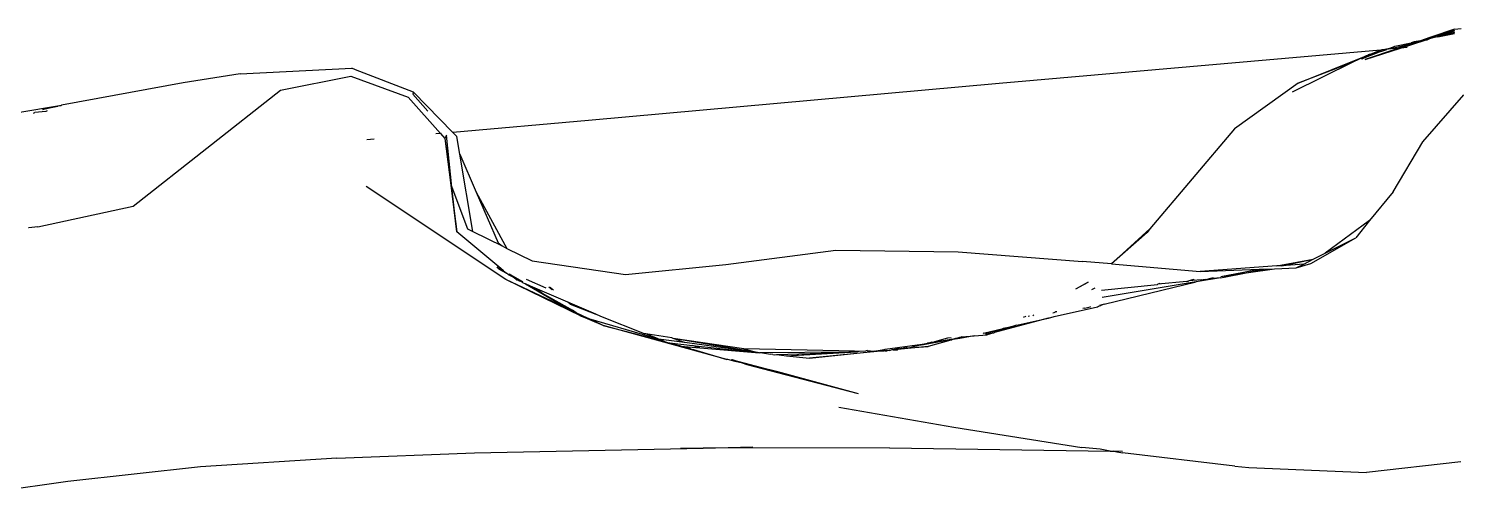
# Model space of a CAD drawing. Header units: millimetres. Extents: x -41292 to 298682, y -22072 to 33155.
# Drawn here: x 34837.6 to 34980.8, y 1741.1 to 1788.4 of the extents above; entities that cross this region are included whole.
import ezdxf

# ---------------------------------------------------------------- set-up
doc = ezdxf.new("R2010")
doc.units = ezdxf.units.MM

# ---------------------------------------------------------------- blocks, each defined once
blk = doc.blocks.new('AHSISHEUD')
for p, q in [((35604.98, 19435.38), (35606.36, 19435.71)), ((35605.65, 19435.61), (35604.98, 19435.38)), ((35605.56, 19435.46), (35606.36, 19435.71)), ((35606.34, 19435.63), (35605.56, 19435.46)), ((35608.02, 19436.41), (35605.65, 19435.61)), ((35608.02, 19436.28), (35605.65, 19435.61)), ((35608.01, 19436.06), (35606.34, 19435.63)), ((35608.01, 19435.99), (35606.34, 19435.63)), ((35606.34, 19435.63), (35608.01, 19435.96)), ((35606.36, 19435.71), (35608.02, 19436.25)), ((35606.36, 19435.71), (35608.01, 19436.12)), ((35608.02, 19436.41), (35608.68, 19436.47)), ((35600.6, 19434.3), (35562.33, 19430.95)), ((35600.63, 19434.15), (35598.76, 19433.43)), ((35599.06, 19433.36), (35602.59, 19434.5)), ((35602.34, 19434.47), (35599.06, 19433.36)), ((35599.49, 19433.86), (35600.6, 19434.3)), ((35599.91, 19433.97), (35600.6, 19434.3)), ((35600.63, 19434.15), (35599.91, 19433.97)), ((35600.6, 19434.3), (35600.7, 19434.33)), ((35600.63, 19434.15), (35601.23, 19434.38)), ((35600.7, 19434.33), (35600.73, 19434.33)), ((35600.73, 19434.33), (35601.65, 19434.54)), ((35601.23, 19434.38), (35600.73, 19434.33)), ((35601.37, 19434.39), (35601.23, 19434.38)), ((35601.65, 19434.54), (35601.37, 19434.39)), ((35601.66, 19434.42), (35601.37, 19434.39)), ((35601.65, 19434.54), (35602.04, 19434.69)), ((35603.74, 19434.95), (35601.66, 19434.42)), ((35602.34, 19434.47), (35601.66, 19434.42)), ((35602.04, 19434.69), (35603.68, 19435.05)), ((35603.74, 19434.95), (35602.34, 19434.47)), ((35602.59, 19434.5), (35602.34, 19434.47)), ((35602.59, 19434.5), (35605.07, 19435.3)), ((35603.27, 19434.56), (35602.59, 19434.5)), ((35603.99, 19435.13), (35603.68, 19435.05)), ((35603.68, 19435.05), (35604.2, 19435.11)), ((35604.2, 19435.11), (35603.74, 19434.95)), ((35604.6, 19435.25), (35603.99, 19435.13)), ((35604.2, 19435.11), (35605.07, 19435.3)), ((35604.6, 19435.25), (35604.2, 19435.11)), ((35604.98, 19435.38), (35604.6, 19435.25)), ((35605.07, 19435.3), (35604.6, 19435.25)), ((35605.07, 19435.3), (35605.15, 19435.32)), ((35605.15, 19435.32), (35605.28, 19435.35)), ((35605.28, 19435.35), (35605.56, 19435.46)), ((35597.83, 19433.08), (35591.73, 19430.1)), ((35592.34, 19430.98), (35599.15, 19433.72)), ((35597.83, 19433.08), (35592.34, 19430.98)), ((35599.15, 19433.72), (35597.83, 19433.08)), ((35598.7, 19433.4), (35598.72, 19433.42)), ((35598.76, 19433.43), (35598.72, 19433.42)), ((35598.76, 19433.43), (35599.84, 19433.94)), ((35599.28, 19433.77), (35599.15, 19433.72)), ((35599.28, 19433.77), (35599.35, 19433.82)), ((35599.47, 19433.85), (35599.35, 19433.82)), ((35599.49, 19433.86), (35599.47, 19433.85)), ((35599.84, 19433.94), (35599.49, 19433.86)), ((35599.91, 19433.97), (35599.84, 19433.94)), ((35486.18, 19431.91), (35480.46, 19431.03)), ((35486.18, 19431.91), (35497.4, 19432.49)), ((35490.22, 19430.29), (35497.28, 19431.68)), ((35497.28, 19431.68), (35503.06, 19429.58)), ((35497.77, 19432.32), (35497.4, 19432.49)), ((35503.59, 19430.09), (35497.77, 19432.32)), ((35480.46, 19431.03), (35468.26, 19428.77)), ((35475.45, 19418.64), (35490.22, 19430.29)), ((35503.59, 19430.09), (35503.51, 19429.88)), ((35505.03, 19428.19), (35503.51, 19429.88)), ((35503.59, 19430.09), (35507.52, 19426.04)), ((35562.33, 19430.95), (35521.13, 19427.23)), ((35592.34, 19430.98), (35585.94, 19426.41)), ((35604.85, 19425.1), (35608.96, 19429.8)), ((35463.87, 19428.03), (35468.08, 19428.73)), ((35466.36, 19428.36), (35468.08, 19428.73)), ((35467.9, 19428.63), (35466.36, 19428.36)), ((35468.08, 19428.73), (35468.22, 19428.75)), ((35468.22, 19428.75), (35468.26, 19428.77)), ((35503.06, 19429.58), (35506.28, 19425.94)), ((35465.44, 19427.97), (35465.6, 19428.04)), ((35466.69, 19428.16), (35465.6, 19428.04)), ((35466.84, 19428.22), (35466.69, 19428.16)), ((35521.13, 19427.23), (35507.52, 19426.04)), ((35506.28, 19425.94), (35505.82, 19425.9)), ((35506.28, 19425.94), (35506.71, 19425.45)), ((35506.35, 19425.94), (35506.28, 19425.94)), ((35506.88, 19425.77), (35506.71, 19425.45)), ((35507.44, 19420.56), (35506.88, 19425.77)), ((35507.52, 19426.04), (35507.92, 19425.63)), ((35508.22, 19423.85), (35507.92, 19425.63)), ((35585.94, 19426.41), (35577.44, 19416.36)), ((35499.63, 19425.38), (35498.89, 19425.31)), ((35506.71, 19425.45), (35507.92, 19416.08)), ((35506.71, 19425.45), (35507.37, 19420.75)), ((35601.88, 19420.08), (35604.85, 19425.1)), ((35509.53, 19416.1), (35508.22, 19423.85)), ((35508.22, 19423.85), (35509.87, 19420.06)), ((35512.84, 19411.29), (35498.84, 19420.61)), ((35507.92, 19416.08), (35507.37, 19420.75)), ((35507.37, 19420.75), (35507.44, 19420.56)), ((35507.92, 19416.08), (35507.44, 19420.56)), ((35507.44, 19420.56), (35508.99, 19416.37)), ((35509.87, 19420.06), (35512.96, 19414.41)), ((35509.87, 19420.06), (35512.09, 19414.98)), ((35601.88, 19420.08), (35599.49, 19417.22)), ((35465.9, 19416.56), (35475.45, 19418.64)), ((35599.49, 19417.22), (35595.06, 19413.93)), ((35599.49, 19417.22), (35598.11, 19415.48)), ((35464.98, 19416.48), (35464.94, 19416.47)), ((35465.9, 19416.56), (35464.98, 19416.48)), ((35512.35, 19412.39), (35507.92, 19416.08)), ((35508.99, 19416.37), (35509.53, 19416.1)), ((35509.53, 19416.1), (35512.46, 19414.66)), ((35573.61, 19412.85), (35577.44, 19416.36)), ((35577.2, 19416), (35573.61, 19412.85)), ((35577.44, 19416.36), (35577.2, 19416)), ((35593.61, 19412.88), (35598.11, 19415.48)), ((35595.06, 19413.93), (35598.11, 19415.48)), ((35512.09, 19414.98), (35512.46, 19414.66)), ((35512.46, 19414.66), (35512.96, 19414.41)), ((35512.96, 19414.41), (35515.5, 19413.17)), ((35534.91, 19412.8), (35545.96, 19414.24)), ((35545.96, 19414.24), (35558.21, 19414.07)), ((35558.21, 19414.07), (35570.7, 19413.1)), ((35515.5, 19413.17), (35524.84, 19411.77)), ((35524.84, 19411.77), (35534.91, 19412.8)), ((35573.61, 19412.85), (35570.7, 19413.1)), ((35573.61, 19412.85), (35582.49, 19412.1)), ((35590.2, 19412.64), (35582.49, 19412.1)), ((35590.2, 19412.64), (35593.84, 19413.31)), ((35590.69, 19412.67), (35590.2, 19412.64)), ((35590.69, 19412.67), (35593.84, 19413.31)), ((35592.89, 19412.83), (35590.69, 19412.67)), ((35592.12, 19412.44), (35593.61, 19412.88)), ((35592.12, 19412.44), (35592.89, 19412.83)), ((35592.89, 19412.83), (35593.84, 19413.31)), ((35593.84, 19413.31), (35595.06, 19413.93)), ((35511.93, 19412.57), (35512.01, 19412.47)), ((35512.01, 19412.47), (35512.62, 19412.16)), ((35512.35, 19412.39), (35512.01, 19412.47)), ((35512.1, 19412.37), (35512.91, 19411.92)), ((35512.62, 19412.16), (35512.35, 19412.39)), ((35512.62, 19412.16), (35512.91, 19411.92)), ((35520.39, 19407.59), (35512.84, 19411.29)), ((35519.16, 19408.3), (35512.84, 19411.29)), ((35513.09, 19411.8), (35512.91, 19411.92)), ((35513.09, 19411.8), (35513.49, 19411.6)), ((35513.13, 19411.85), (35513.23, 19411.82)), ((35513.23, 19411.82), (35513.28, 19411.77)), ((35513.28, 19411.77), (35514.51, 19411.08)), ((35513.28, 19411.77), (35513.49, 19411.6)), ((35513.49, 19411.6), (35513.6, 19411.51)), ((35513.6, 19411.51), (35513.94, 19411.23)), ((35513.6, 19411.51), (35514.2, 19411.16)), ((35514.2, 19411.16), (35513.94, 19411.23)), ((35514.2, 19411.16), (35514.33, 19411.12)), ((35516.88, 19410.43), (35514.93, 19411.27)), ((35581.84, 19411.28), (35581.37, 19411.14)), ((35582.61, 19411.24), (35581.37, 19411.14)), ((35581.84, 19411.28), (35581.89, 19411.28)), ((35584.53, 19411.44), (35582.11, 19411.04)), ((35582.49, 19412.1), (35588.41, 19412.31)), ((35582.61, 19411.24), (35583.01, 19411.31)), ((35583.01, 19411.31), (35583.18, 19411.3)), ((35583.4, 19411.35), (35583.18, 19411.3)), ((35583.81, 19411.45), (35583.4, 19411.35)), ((35584.53, 19411.44), (35583.4, 19411.35)), ((35584.53, 19411.44), (35584.92, 19411.51)), ((35584.57, 19411.59), (35588.41, 19412.31)), ((35584.57, 19411.59), (35587.12, 19411.95)), ((35584.92, 19411.51), (35587.12, 19411.95)), ((35587.12, 19411.95), (35589.97, 19412.36)), ((35587.12, 19411.95), (35588.96, 19412.33)), ((35588.41, 19412.31), (35588.96, 19412.33)), ((35588.96, 19412.33), (35589.97, 19412.36)), ((35589.97, 19412.36), (35592.12, 19412.44)), ((35514.5, 19410.99), (35514.33, 19411.12)), ((35514.5, 19410.99), (35514.83, 19410.84)), ((35514.51, 19411.08), (35514.56, 19411.06)), ((35514.83, 19410.84), (35519.53, 19408.22)), ((35514.83, 19410.84), (35519.16, 19408.3)), ((35515.32, 19410.63), (35514.83, 19410.84)), ((35515.32, 19410.63), (35516.45, 19409.99)), ((35519.07, 19409.01), (35515.32, 19410.63)), ((35517.16, 19410.56), (35517.5, 19410.27)), ((35517.64, 19410.23), (35517.3, 19410.52)), ((35570.04, 19410.34), (35571.27, 19411)), ((35571.27, 19411), (35570.07, 19410.34)), ((35571.95, 19410.42), (35571.59, 19410.26)), ((35572.6, 19410.21), (35578.22, 19410.79)), ((35582.11, 19411.04), (35572.68, 19409.49)), ((35572.86, 19408.8), (35582.11, 19411.04)), ((35578.22, 19410.79), (35578.25, 19410.81)), ((35578.25, 19410.81), (35578.27, 19410.81)), ((35581.16, 19411.09), (35578.27, 19410.81)), ((35578.46, 19410.89), (35578.27, 19410.81)), ((35578.46, 19410.89), (35578.49, 19410.89)), ((35581.23, 19411.1), (35581.16, 19411.09)), ((35581.23, 19411.1), (35581.3, 19411.13)), ((35581.3, 19411.13), (35581.37, 19411.14)), ((35519.31, 19408.8), (35519.07, 19409.01)), ((35521.88, 19407.79), (35519.07, 19409.01)), ((35519.16, 19408.3), (35520.39, 19407.59)), ((35519.89, 19407.95), (35519.16, 19408.3)), ((35519.31, 19408.8), (35521.88, 19407.79)), ((35567.86, 19407.57), (35572.19, 19408.53)), ((35570.94, 19408.4), (35570.73, 19408.37)), ((35570.94, 19408.4), (35571.47, 19408.55)), ((35571.47, 19408.55), (35571.54, 19408.56)), ((35572.19, 19408.53), (35572.32, 19408.6)), ((35572.32, 19408.6), (35572.55, 19408.66)), ((35572.86, 19408.8), (35572.42, 19408.69)), ((35572.86, 19408.8), (35572.55, 19408.66)), ((35519.89, 19407.95), (35519.53, 19408.22)), ((35520.39, 19407.59), (35519.89, 19407.95)), ((35521.09, 19407.38), (35519.89, 19407.95)), ((35522.6, 19406.67), (35520.39, 19407.59)), ((35520.39, 19407.59), (35521.09, 19407.38)), ((35521.09, 19407.38), (35521.13, 19407.36)), ((35521.13, 19407.36), (35527.32, 19405.56)), ((35522.6, 19406.67), (35521.13, 19407.36)), ((35522.36, 19407.58), (35521.88, 19407.79)), ((35526.76, 19405.84), (35522.36, 19407.58)), ((35567.25, 19407.4), (35561.87, 19405.95)), ((35564.1, 19406.7), (35567.25, 19407.4)), ((35564.79, 19407.52), (35564.87, 19407.56)), ((35565.02, 19407.59), (35564.94, 19407.54)), ((35565.26, 19407.59), (35565.39, 19407.64)), ((35565.83, 19407.71), (35565.7, 19407.65)), ((35567.28, 19407.41), (35567.25, 19407.4)), ((35567.28, 19407.41), (35567.84, 19407.56)), ((35567.71, 19407.94), (35567.86, 19407.96)), ((35567.86, 19407.57), (35567.84, 19407.56)), ((35567.86, 19407.96), (35568, 19408.03)), ((35568.14, 19408.05), (35568, 19408.03)), ((35535, 19403.26), (35522.6, 19406.67)), ((35522.6, 19406.67), (35528.68, 19405.08)), ((35526.88, 19405.82), (35526.76, 19405.84)), ((35528.13, 19405.33), (35526.88, 19405.82)), ((35529.5, 19405.42), (35526.88, 19405.82)), ((35527.83, 19405.38), (35527.32, 19405.56)), ((35529.64, 19405.37), (35529.5, 19405.42)), ((35557.52, 19405.43), (35557.17, 19405.4)), ((35558.35, 19405.46), (35558.17, 19405.39)), ((35558.45, 19405.47), (35558.35, 19405.46)), ((35559.83, 19405.63), (35558.39, 19405.35)), ((35558.6, 19405.53), (35558.45, 19405.47)), ((35558.6, 19405.53), (35559.83, 19405.63)), ((35559.83, 19405.63), (35561.12, 19405.74)), ((35560.72, 19405.92), (35560.78, 19405.89)), ((35560.78, 19405.89), (35562.75, 19406.38)), ((35560.78, 19405.89), (35562.44, 19406.2)), ((35560.98, 19405.81), (35561.8, 19405.93)), ((35561.8, 19405.93), (35561, 19405.79)), ((35561.8, 19405.93), (35561.12, 19405.74)), ((35561.83, 19405.93), (35561.8, 19405.93)), ((35561.87, 19405.95), (35561.83, 19405.93)), ((35563.99, 19406.66), (35561.87, 19405.95)), ((35562.44, 19406.2), (35561.87, 19405.95)), ((35562.44, 19406.2), (35563.45, 19406.54)), ((35562.75, 19406.38), (35562.44, 19406.2)), ((35562.91, 19406.41), (35562.75, 19406.38)), ((35562.95, 19406.43), (35562.91, 19406.41)), ((35562.95, 19406.43), (35563.45, 19406.54)), ((35563.45, 19406.54), (35563.55, 19406.57)), ((35563.55, 19406.57), (35563.99, 19406.66)), ((35564.1, 19406.7), (35563.99, 19406.66)), ((35527.83, 19405.38), (35528.68, 19405.08)), ((35528.17, 19405.31), (35528.13, 19405.33)), ((35530.77, 19404.97), (35528.17, 19405.31)), ((35528.68, 19405.08), (35528.17, 19405.31)), ((35528.68, 19405.08), (35528.86, 19405.03)), ((35528.86, 19405.03), (35529.06, 19404.96)), ((35529.06, 19404.96), (35529.53, 19404.91)), ((35529.53, 19404.91), (35529.65, 19404.82)), ((35529.53, 19404.91), (35531.58, 19404.67)), ((35530.77, 19404.97), (35529.64, 19405.37)), ((35536.72, 19404.33), (35529.64, 19405.37)), ((35538.3, 19403.94), (35529.64, 19405.37)), ((35529.65, 19404.82), (35529.75, 19404.79)), ((35529.75, 19404.79), (35530.08, 19404.71)), ((35530.08, 19404.71), (35530.28, 19404.66)), ((35530.28, 19404.66), (35530.55, 19404.57)), ((35530.55, 19404.57), (35530.73, 19404.56)), ((35530.73, 19404.56), (35532.32, 19404.41)), ((35530.73, 19404.56), (35530.83, 19404.49)), ((35530.8, 19404.95), (35530.77, 19404.97)), ((35538.3, 19403.94), (35530.8, 19404.95)), ((35530.83, 19404.49), (35531.27, 19404.39)), ((35531.37, 19404.33), (35531.27, 19404.39)), ((35531.37, 19404.33), (35531.67, 19404.27)), ((35532.32, 19404.41), (35531.58, 19404.67)), ((35531.58, 19404.67), (35538.3, 19403.94)), ((35531.67, 19404.27), (35535, 19403.26)), ((35532.32, 19404.41), (35538.3, 19403.94)), ((35536.72, 19404.33), (35538.3, 19403.94)), ((35547.81, 19404.08), (35536.72, 19404.33)), ((35538.4, 19403.96), (35547.26, 19404.04)), ((35541, 19403.64), (35548.04, 19404.02)), ((35550.76, 19404.11), (35543.32, 19403.39)), ((35543.32, 19403.39), (35549.95, 19404.09)), ((35545.63, 19403.94), (35547.26, 19404.04)), ((35545.63, 19403.94), (35548.04, 19404.02)), ((35547.26, 19404.04), (35547.81, 19404.08)), ((35547.81, 19404.08), (35548.13, 19404.1)), ((35548.04, 19404.02), (35548.29, 19404.09)), ((35548.13, 19404.1), (35548.29, 19404.09)), ((35548.29, 19404.09), (35548.97, 19404.11)), ((35549.08, 19404.16), (35548.97, 19404.11)), ((35549.08, 19404.16), (35549.14, 19404.14)), ((35549.14, 19404.14), (35549.43, 19404.13)), ((35549.43, 19404.13), (35549.57, 19404.1)), ((35549.57, 19404.1), (35549.81, 19404.13)), ((35549.81, 19404.13), (35549.95, 19404.09)), ((35549.95, 19404.09), (35549.99, 19404.13)), ((35549.99, 19404.13), (35550.79, 19404.27)), ((35549.99, 19404.13), (35550.21, 19404.11)), ((35550.21, 19404.11), (35550.34, 19404.13)), ((35550.34, 19404.13), (35551.03, 19404.2)), ((35550.34, 19404.13), (35550.76, 19404.11)), ((35550.88, 19404.12), (35550.76, 19404.11)), ((35550.79, 19404.27), (35550.89, 19404.28)), ((35550.88, 19404.12), (35551.09, 19404.12)), ((35550.89, 19404.28), (35554.6, 19404.81)), ((35551.03, 19404.2), (35551.34, 19404.17)), ((35551.34, 19404.17), (35551.09, 19404.12)), ((35551.39, 19404.17), (35551.34, 19404.17)), ((35551.58, 19404.21), (35551.39, 19404.17)), ((35551.64, 19404.22), (35551.58, 19404.21)), ((35551.69, 19404.22), (35551.64, 19404.22)), ((35552.11, 19404.31), (35551.69, 19404.22)), ((35551.69, 19404.22), (35552.06, 19404.24)), ((35552.06, 19404.24), (35552.13, 19404.24)), ((35552.35, 19404.34), (35552.11, 19404.31)), ((35552.17, 19404.25), (35552.13, 19404.24)), ((35555.23, 19404.55), (35552.17, 19404.25)), ((35552.35, 19404.34), (35552.17, 19404.25)), ((35552.35, 19404.34), (35552.53, 19404.39)), ((35552.53, 19404.39), (35552.69, 19404.37)), ((35552.69, 19404.37), (35552.73, 19404.4)), ((35552.85, 19404.41), (35552.73, 19404.4)), ((35552.95, 19404.4), (35552.85, 19404.41)), ((35553.05, 19404.45), (35552.95, 19404.4)), ((35553.08, 19404.42), (35553.05, 19404.45)), ((35553.08, 19404.42), (35553.36, 19404.44)), ((35553.95, 19404.59), (35553.36, 19404.44)), ((35553.36, 19404.44), (35555.23, 19404.55)), ((35554.08, 19404.61), (35553.95, 19404.59)), ((35554.16, 19404.64), (35554.08, 19404.61)), ((35554.29, 19404.66), (35554.16, 19404.64)), ((35554.83, 19404.81), (35554.29, 19404.66)), ((35554.74, 19404.74), (35554.29, 19404.66)), ((35554.6, 19404.81), (35554.83, 19404.81)), ((35556.71, 19405.11), (35554.74, 19404.74)), ((35555.13, 19404.86), (35554.83, 19404.81)), ((35555.16, 19404.89), (35555.13, 19404.86)), ((35555.38, 19404.92), (35555.16, 19404.89)), ((35557.48, 19405.2), (35555.23, 19404.55)), ((35555.55, 19404.99), (35555.38, 19404.92)), ((35555.72, 19404.97), (35555.55, 19404.99)), ((35555.84, 19405.03), (35555.72, 19404.97)), ((35557.17, 19405.4), (35555.84, 19405.03)), ((35555.84, 19405.03), (35557.97, 19405.35)), ((35557.48, 19405.2), (35556.71, 19405.11)), ((35557.54, 19405.21), (35557.48, 19405.2)), ((35557.63, 19405.25), (35557.54, 19405.21)), ((35557.69, 19405.25), (35557.63, 19405.25)), ((35557.97, 19405.35), (35557.69, 19405.25)), ((35558.39, 19405.35), (35557.69, 19405.25)), ((35558.11, 19405.37), (35557.97, 19405.35)), ((35558.17, 19405.39), (35558.11, 19405.37)), ((35535.13, 19403.26), (35535, 19403.26)), ((35535.84, 19403.06), (35535.13, 19403.26)), ((35535.48, 19403.26), (35535.51, 19403.26)), ((35535.51, 19403.26), (35535.6, 19403.23)), ((35535.6, 19403.23), (35540.14, 19402.03)), ((35536.58, 19402.88), (35535.6, 19403.23)), ((35536.58, 19402.88), (35535.84, 19403.06)), ((35537.06, 19402.71), (35536.58, 19402.88)), ((35540.14, 19402.03), (35536.58, 19402.88)), ((35540.14, 19402.03), (35537.06, 19402.71)), ((35548.23, 19399.81), (35537.06, 19402.71)), ((35538.3, 19403.94), (35538.4, 19403.96)), ((35538.4, 19403.96), (35539.01, 19403.86)), ((35539.01, 19403.86), (35539.38, 19403.78)), ((35539.63, 19403.76), (35539.38, 19403.78)), ((35539.63, 19403.76), (35539.76, 19403.74)), ((35539.76, 19403.74), (35540.01, 19403.75)), ((35540.01, 19403.75), (35545.63, 19403.94)), ((35540.01, 19403.75), (35541, 19403.64)), ((35541, 19403.64), (35545.63, 19403.94)), ((35541, 19403.64), (35543.32, 19403.39)), ((35548.23, 19399.81), (35540.14, 19402.03)), ((35546.26, 19398.46), (35557.79, 19396.48)), ((35557.79, 19396.48), (35570.63, 19394.42)), ((35509.69, 19393.9), (35532.64, 19394.37)), ((35530.38, 19394.37), (35532.64, 19394.37)), ((35532.64, 19394.37), (35537.61, 19394.48)), ((35551.33, 19394.38), (35532.64, 19394.37)), ((35551.33, 19394.38), (35573.46, 19394.06)), ((35572.46, 19394.25), (35570.63, 19394.42)), ((35573.46, 19394.06), (35572.46, 19394.25)), ((35573.46, 19394.06), (35573.85, 19394.06)), ((35574.71, 19394.03), (35573.85, 19394.06)), ((35573.85, 19394.06), (35574.14, 19393.99)), ((35574.14, 19393.99), (35574.17, 19393.99)), ((35574.17, 19393.99), (35574.72, 19393.9)), ((35495.88, 19393.36), (35482.21, 19392.47)), ((35495.88, 19393.36), (35509.69, 19393.9)), ((35585.97, 19392.54), (35574.72, 19393.9)), ((35585.97, 19392.54), (35587.38, 19392.41)), ((35608.64, 19392.99), (35599.18, 19391.91)), ((35482.21, 19392.47), (35468.9, 19391)), ((35587.38, 19392.41), (35599.18, 19391.91)), ((35468.9, 19391), (35456.11, 19389.21))]:
    blk.add_line(p, q)

msp = doc.modelspace()

# ---------------------------------------------------------------- block references
msp.add_blockref('AHSISHEUD', (-627.37, -17648.09))

doc.saveas('drawing.dxf')
